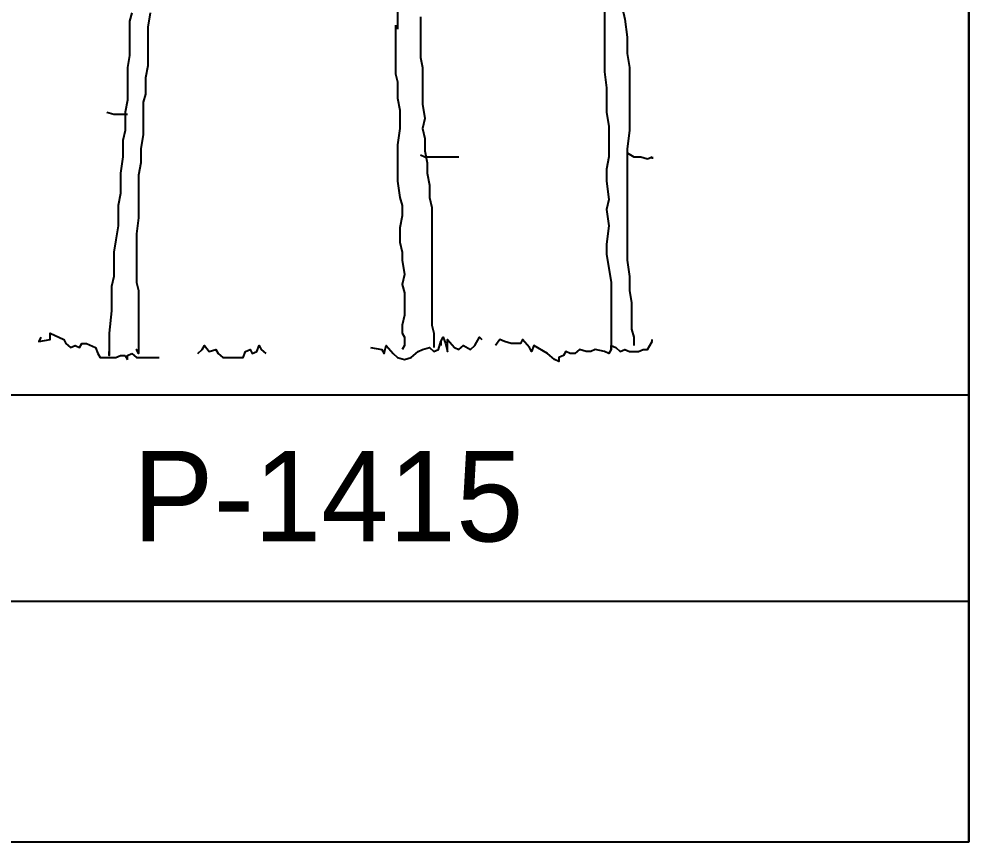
# Model space of a CAD drawing. Extents: x -74 to 94, y -49 to 40.
# Drawn here: x 6.73 to 13.02, y -49.02 to -43.57 of the extents above; entities that cross this region are included whole.
import ezdxf

# ---------------------------------------------------------------- set-up
doc = ezdxf.new("R2010")
doc.units = 0
doc.header["$LTSCALE"] = 100
doc.header["$MEASUREMENT"] = 0
doc.layers.add('FOLHA', color=3, linetype='CONTINUOUS')
doc.layers.add('P-ARVORE', color=2, linetype='CONTINUOUS')

# ---------------------------------------------------------------- blocks, each defined once
blk = doc.blocks.new('P-1415')
at = {"layer": 'P-ARVORE'}
for p, q in [((-4.155, 3.19), (-4.065, 3.163)), ((-4.065, 3.163), (-3.884, 3.163)), ((2.736, 2.653), (2.826, 2.599)), ((-0.002, 2.626), (0.058, 2.599)), ((0.058, 2.599), (0.509, 2.599)), ((2.826, 2.599), (2.916, 2.599)), ((2.916, 2.599), (3.007, 2.572)), ((3.007, 2.572), (3.067, 2.599)), ((3.067, 2.599), (3.067, 2.572)), ((0.268, 0.102), (0.268, 0.155)), ((0.268, 0.155), (0.268, 0.102)), ((-3.914, -0.033), (-3.884, -0.086)), ((-3.884, -0.033), (-3.824, -0.006)), ((-3.884, -0.086), (-3.884, -0.033)), ((-3.824, -0.006), (-3.764, -0.06)), ((-3.764, -0.06), (-3.463, -0.06))]:
    blk.add_line(p, q, dxfattribs=at)
for points in [[(-0.544, 13.072), (-0.514, 12.937), (-0.514, 12.132), (-0.484, 11.971), (-0.514, 11.756), (-0.514, 11.353), (-0.484, 11.111), (-0.484, 10.548), (-0.454, 10.36), (-0.454, 8.963), (-0.424, 8.802), (-0.394, 8.614), (-0.394, 7.647), (-0.364, 7.433), (-0.364, 6.708), (-0.333, 6.573), (-0.303, 6.412), (-0.303, 4.291)], [(2.676, 4.559), (2.706, 4.425), (2.736, 4.183), (2.736, 3.968), (2.766, 3.781), (2.766, 2.948), (2.736, 2.706), (2.736, 1.229), (2.766, 1.015), (2.766, 0.827), (2.796, 0.666), (2.796, 0.316), (2.826, 0.209), (2.826, 0.102)], [(-3.824, 4.506), (-3.854, 4.398), (-3.854, 3.942), (-3.884, 3.781), (-3.884, 3.351), (-3.914, 3.19), (-3.914, 2.948), (-3.945, 2.814), (-3.945, 2.599), (-3.975, 2.384), (-3.975, 2.116), (-4.005, 1.954), (-4.005, 1.686), (-4.035, 1.498), (-4.065, 1.337), (-4.065, 1.015), (-4.095, 0.88), (-4.095, 0.558), (-4.125, 0.263), (-4.125, -0.033), (-4.125, 0.021)], [(-3.583, 4.506), (-3.614, 4.318), (-3.614, 3.807), (-3.644, 3.646), (-3.644, 3.431), (-3.674, 3.324), (-3.674, 2.894), (-3.704, 2.706), (-3.704, 2.518), (-3.734, 2.357), (-3.734, 1.793), (-3.764, 1.579), (-3.764, 0.934), (-3.734, 0.827), (-3.734, -0.006), (-3.764, 0.048), (-3.734, 0.021)], [(-0.002, 4.452), (-0.002, 3.915), (0.028, 3.781), (0.028, 3.297), (0.058, 3.109), (0.028, 2.975), (0.058, 2.841), (0.058, 2.68), (0.088, 2.518), (0.088, 2.384), (0.118, 2.223), (0.118, 2.062), (0.148, 1.928), (0.148, 0.37), (0.178, 0.263), (0.178, 0.075)], [(2.435, 4.989), (2.435, 3.727), (2.465, 3.512), (2.465, 3.19), (2.495, 3.002), (2.495, 2.599), (2.465, 2.438), (2.465, 2.277), (2.495, 2.035), (2.465, 1.901), (2.495, 1.686), (2.465, 1.444), (2.465, 1.31), (2.525, 0.934), (2.525, 0.048), (2.495, -0.006), (2.435, 0.021), (2.315, 0.048), (2.254, 0.021), (2.194, 0.021), (2.104, 0.048), (2.044, -0.006), (1.984, -0.006), (1.923, 0.021), (1.893, -0.033), (1.833, -0.06), (1.833, -0.113), (1.773, -0.086), (1.683, -0.006), (1.502, 0.102), (1.472, 0.021), (1.442, 0.075), (1.352, 0.182), (1.322, 0.128), (1.201, 0.128), (1.111, 0.155), (1.051, 0.182), (0.991, 0.102)], [(-0.333, 4.344), (-0.333, 3.7), (-0.303, 3.593), (-0.303, 3.378), (-0.273, 3.217), (-0.273, 2.975), (-0.303, 2.76), (-0.303, 2.277), (-0.273, 2.062), (-0.243, 1.954), (-0.243, 1.82), (-0.273, 1.659), (-0.273, 1.471), (-0.243, 1.337), (-0.243, 1.229), (-0.213, 1.041), (-0.243, 0.907), (-0.213, 0.8), (-0.213, 0.504), (-0.243, 0.37), (-0.243, 0.263), (-0.213, 0.209), (-0.213, 0.102), (-0.243, 0.048)], [(-5.028, 0.209), (-5.058, 0.155), (-4.908, 0.182), (-4.908, 0.263), (-4.727, 0.182), (-4.697, 0.128), (-4.637, 0.075), (-4.577, 0.102), (-4.516, 0.075), (-4.486, 0.128), (-4.426, 0.128), (-4.306, 0.075), (-4.276, -0.006), (-4.245, -0.06), (-4.035, -0.06), (-3.975, -0.033), (-3.914, -0.033)], [(-0.664, 0.075), (-0.514, 0.048), (-0.484, -0.006), (-0.454, 0.102), (-0.364, -0.006), (-0.303, -0.06), (-0.213, -0.086), (-0.123, -0.06), (-0.033, 0.021), (0.028, 0.048), (0.118, 0.075), (0.178, 0.021), (0.238, 0.048), (0.268, 0.155), (0.298, 0.209), (0.329, 0.128), (0.359, 0.021), (0.359, 0.182), (0.449, 0.075), (0.509, 0.048), (0.569, 0.102), (0.66, 0.048), (0.72, 0.102), (0.78, 0.209), (0.81, 0.182)], [(2.525, 0.048), (2.525, 0.102), (2.585, 0.075), (2.646, 0.021), (2.706, 0.048), (2.766, 0.021), (2.886, 0.021), (2.947, 0.048), (3.007, 0.048), (3.067, 0.155), (3.067, 0.182)], [(-2.952, -0.006), (-2.891, 0.048), (-2.861, 0.102), (-2.801, 0.021), (-2.711, 0.048), (-2.681, -0.006), (-2.621, -0.06), (-2.35, -0.06), (-2.32, 0.021), (-2.259, 0.048), (-2.229, -0.006), (-2.169, 0.021), (-2.139, 0.102), (-2.109, 0.048), (-2.049, -0.006)]]:
    blk.add_lwpolyline(points, dxfattribs=at)
blk = doc.blocks.new('FOLHAVERDE')
at = {"layer": 'FOLHA', "linetype": 'CONTINUOUS'}
for p, q in [((-5.4555, 2.298), (-5.4555, 37.298)), ((-29.9555, 2.298), (-5.4555, 2.298)), ((-27.4555, 2.298), (-5.4555, 2.298))]:
    blk.add_line(p, q, dxfattribs=at)

msp = doc.modelspace()

# ---------------------------------------------------------------- linework, layer by layer
at = {"layer": 'FOLHA', "linetype": 'CONTINUOUS'}
for p, q in [((-8.98, -46.0583), (13.02, -46.0583)), ((-8.98, -47.4249), (13.02, -47.4249))]:
    msp.add_line(p, q, dxfattribs=at)
at = {"layer": 'P-ARVORE', "linetype": 'CONTINUOUS'}
for p, q in [((13.02, -49.0193), (13.02, -16.0193)), ((-8.98, -49.0193), (13.02, -49.0193))]:
    msp.add_line(p, q, dxfattribs=at)

# ---------------------------------------------------------------- block references
msp.add_blockref('FOLHAVERDE', (18.4754, -51.3173), dxfattribs=at)
at = {"layer": 'P-ARVORE', "linetype": 'CONTINUOUS', "xscale": 0.5, "yscale": 0.5, "zscale": 0.5}
msp.add_blockref('P-1415', (9.3873, -45.7815), dxfattribs=at)

# ---------------------------------------------------------------- texts
at = {"layer": 'FOLHA', "linetype": 'CONTINUOUS'}
msp.add_text('P-1415', height=0.6, dxfattribs=at).set_placement((7.4814, -47.0288))

doc.saveas('drawing.dxf')
